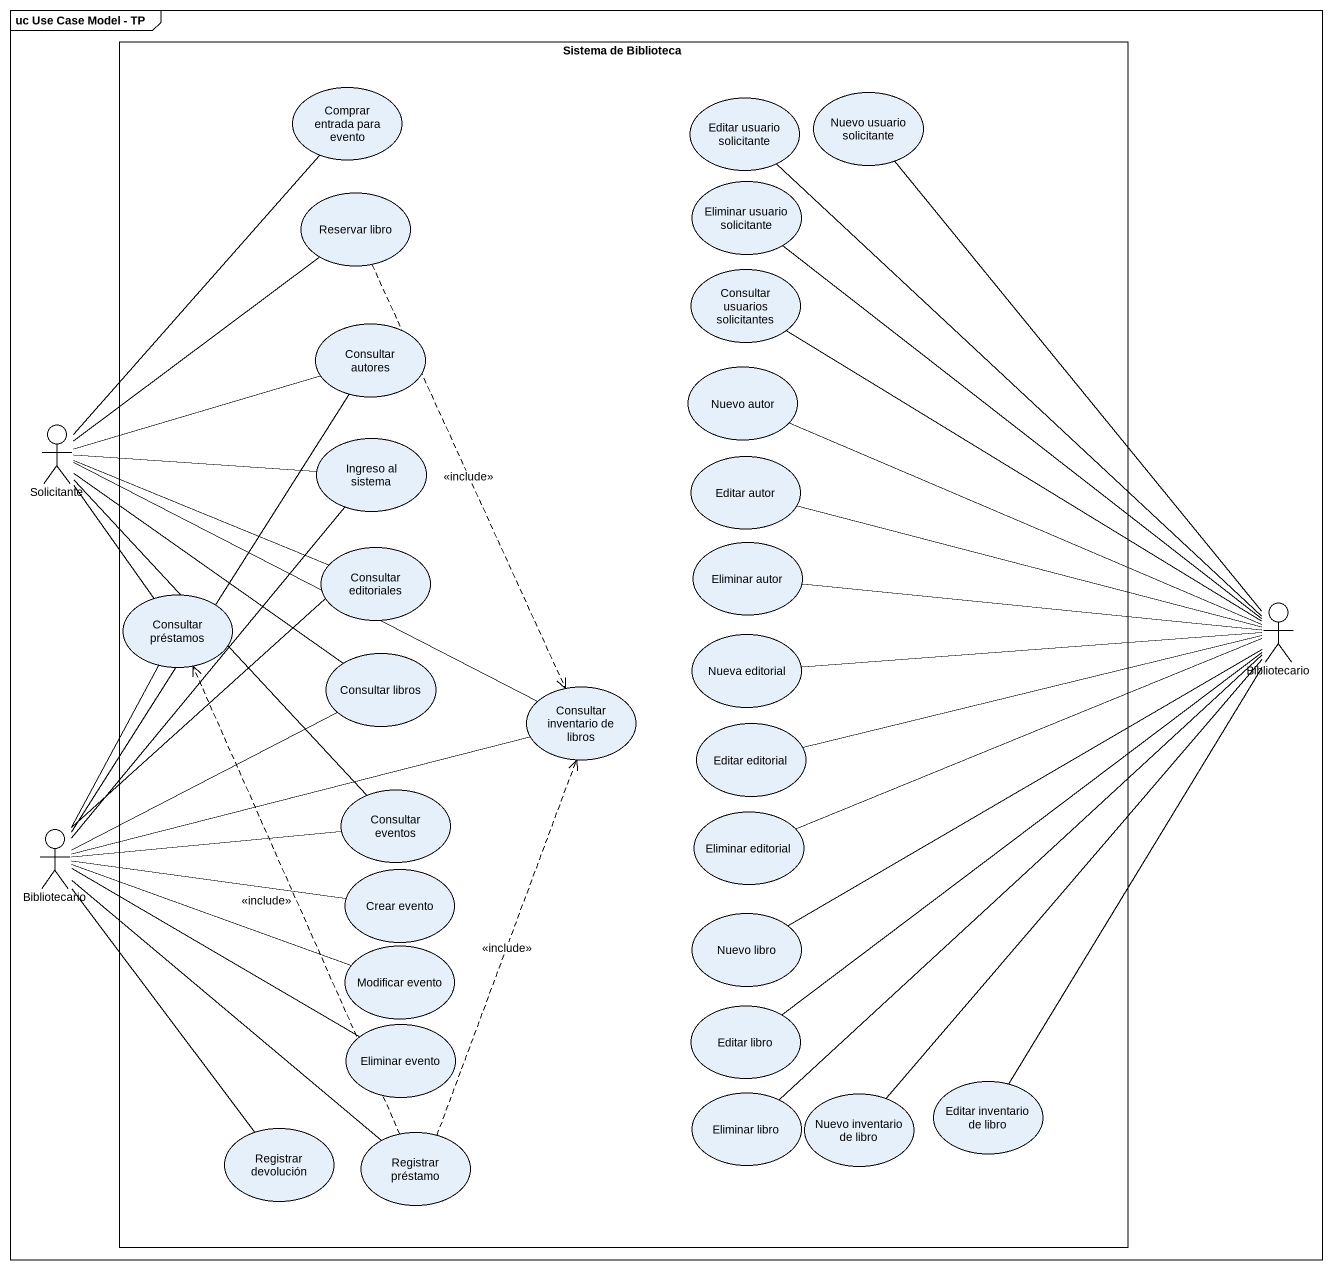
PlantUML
@startuml
mainframe uc Use Case Model - TP
rectangle "Sistema de Biblioteca" as Sistema_de_Biblioteca {
  usecase "Comprar entrada para evento" as Comprar_entrada_para_evento
  usecase "Editar usuario solicitante" as Editar_usuario_solicitante
  usecase "Nuevo usuario solicitante" as Nuevo_usuario_solicitante
  usecase "Reservar libro" as Reservar_libro
  usecase "Eliminar usuario solicitante" as Eliminar_usuario_solicitante
  usecase "Consultar usuarios solicitantes" as Consultar_usuarios
  usecase "Consultar autores" as Consultar_autores
  usecase "Nuevo autor" as Nuevo_autor
  usecase "Ingreso al sistema" as Ingreso_al_sistema
  usecase "Editar autor" as Editar_autor
  usecase "Consultar editoriales" as Consultar_editoriales
  usecase "Eliminar autor" as Eliminar_autor
  usecase "Consultar préstamos" as Consultar_préstamos
  usecase "Nueva editorial" as Nueva_editorial
  usecase "Consultar libros" as Consultar_libros
  usecase "Consultar inventario de libros" as Consultar_inventario_de
  usecase "Editar editorial" as Editar_editorial
  usecase "Consultar eventos" as Consultar_eventos
  usecase "Eliminar editorial" as Eliminar_editorial
  usecase "Crear evento" as Crear_evento
  usecase "Nuevo libro" as Nuevo_libro
  usecase "Modificar evento" as Modificar_evento
  usecase "Editar libro" as Editar_libro
  usecase "Eliminar evento" as Eliminar_evento
  usecase "Eliminar libro" as Eliminar_libro
  usecase "Nuevo inventario de libro" as Nuevo_inventario_de_libro
  usecase "Editar inventario de libro" as Editar_inventario_de_libro
  usecase "Registrar devolución" as Registrar_devolución
  usecase "Registrar préstamo" as Registrar_préstamo
}
actor Solicitante
actor Bibliotecario
actor "Bibliotecario" as Bibliotecario_2
Reservar_libro ..> Consultar_inventario_de : <<include>>
Solicitante -up- Comprar_entrada_para_evento
Solicitante -up- Reservar_libro
Solicitante -right- Consultar_autores
Solicitante -right- Ingreso_al_sistema
Solicitante -right- Consultar_editoriales
Solicitante -- Consultar_préstamos
Solicitante -- Consultar_libros
Solicitante -right- Consultar_inventario_de
Solicitante -- Consultar_eventos
Bibliotecario -up- Editar_usuario_solicitante
Bibliotecario -up- Nuevo_usuario_solicitante
Bibliotecario -up- Eliminar_usuario_solicitante
Bibliotecario -up- Consultar_usuarios
Bibliotecario -left- Nuevo_autor
Bibliotecario -left- Editar_autor
Bibliotecario -left- Eliminar_autor
Bibliotecario -left- Nueva_editorial
Bibliotecario -left- Editar_editorial
Bibliotecario -left- Eliminar_editorial
Bibliotecario -left- Nuevo_libro
Bibliotecario -- Editar_libro
Bibliotecario -- Eliminar_libro
Bibliotecario -- Nuevo_inventario_de_libro
Bibliotecario -- Editar_inventario_de_libro
Bibliotecario_2 -up- Consultar_autores
Bibliotecario_2 -up- Ingreso_al_sistema
Bibliotecario_2 -up- Consultar_editoriales
Bibliotecario_2 -up- Consultar_préstamos
Bibliotecario_2 -right- Consultar_libros
Bibliotecario_2 -right- Consultar_inventario_de
Bibliotecario_2 -right- Consultar_eventos
Bibliotecario_2 -right- Crear_evento
Bibliotecario_2 -right- Modificar_evento
Bibliotecario_2 -right- Eliminar_evento
Bibliotecario_2 -- Registrar_devolución
Bibliotecario_2 -- Registrar_préstamo
Registrar_préstamo .up.> Consultar_préstamos : <<include>>
Registrar_préstamo .up.> Consultar_inventario_de : <<include>>
@enduml
